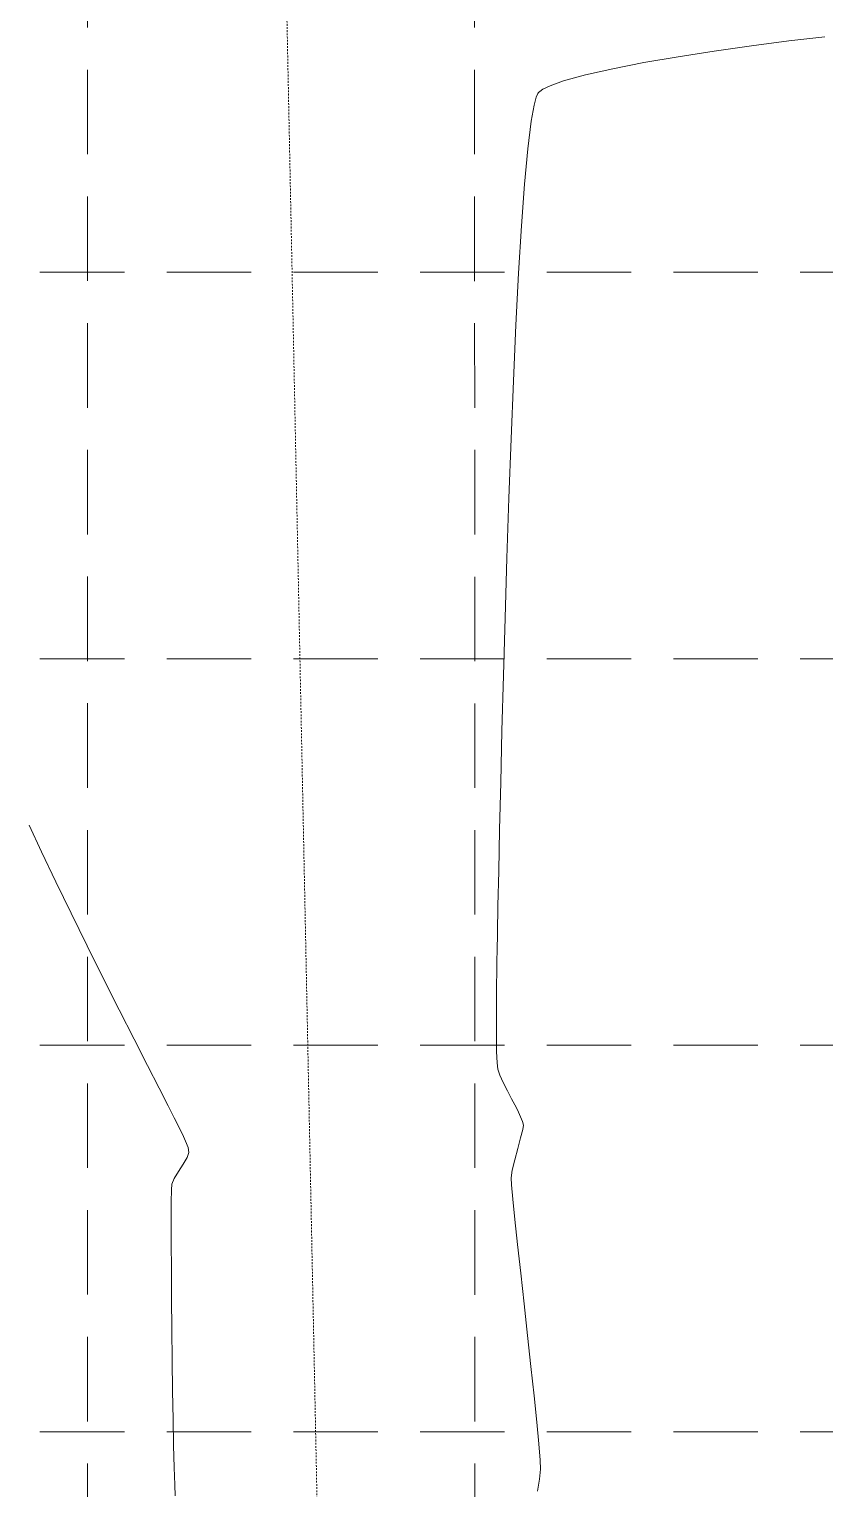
# Model space of a CAD drawing. Extents: x 2140663 to 2528301, y 336313 to 7007653.
# Drawn here: x 2527417.2 to 2527473.7, y 7006522.2 to 7006625.9 of the extents above; entities that cross this region are included whole.
import ezdxf

# ---------------------------------------------------------------- set-up
doc = ezdxf.new("R2010")
doc.units = 0
doc.header["$MEASUREMENT"] = 0
doc.linetypes.add('HIDDEN', pattern=[0.375, 0.25, -0.125])
doc.linetypes.add('xdrc002pt$0$HIDDEN2', pattern=[0.1875, 0.125, -0.0625])
for name, color, linetype in [('1 EXISTING CONTOURS', 43, 'Continuous'), ('GRID', 254, 'HIDDEN'), ('xdrc002pt$0$V-ESMT-ACCS-N', 2, 'xdrc002pt$0$HIDDEN2')]:
    doc.layers.add(name, color=color, linetype=linetype)

msp = doc.modelspace()

# ---------------------------------------------------------------- linework, layer by layer
at = {"layer": '1 EXISTING CONTOURS', "color": 43, "lineweight": 0}
for points, elevation in [([(2527471.128655842, 7006625.054128016), (2527468.488014226, 7006624.711495032)], 603), ([(2527473.695005527, 7006625.357314611), (2527471.128655842, 7006625.054128016)], 603), ([(2527465.845340767, 7006624.336397156), (2527463.272895555, 7006623.935815892)], 603), ([(2527460.842938678, 7006623.51673274), (2527458.627730225, 7006623.086129203)], 603), ([(2527456.699530285, 7006622.650986779), (2527455.130598947, 7006622.218286972)], 603), ([(2527453.675249535, 7006621.629903615), (2527453.442533619, 7006621.467867664)], 603), ([(2527454.18268605, 7006621.878577379), (2527453.675249535, 7006621.629903615)], 603), ([(2527452.367615714, 7006614.894346839), (2527452.150461634, 7006611.920602348)], 603), ([(2527451.57387191, 7006600.916603376), (2527451.40681248, 7006596.795587023)], 603), ([(2527451.110722689, 7006588.308258516), (2527450.981800114, 7006584.086689445)], 603), ([(2527450.594849424, 7006569.036383661), (2527450.530566114, 7006566.094657545)], 603), ([(2527450.479372335, 7006563.626014643), (2527450.441321976, 7006561.702826496)], 603), ([(2527450.441321976, 7006561.702826496), (2527450.416468932, 7006560.397464644)], 603), ([(2527450.404867094, 7006559.78230063), (2527450.391213567, 7006558.98145691)], 603), ([(2527450.391213567, 7006558.98145691), (2527450.378105388, 7006557.935665417)], 603), ([(2527450.378105388, 7006557.935665417), (2527450.368274774, 7006556.743248309)], 603), ([(2527450.368274774, 7006556.743248309), (2527450.364453941, 7006555.502527743)], 603), ([(2527450.385770486, 7006553.269464873), (2527450.416372298, 7006552.473766884)], 603), ([(2527450.416372298, 7006552.473766884), (2527450.463912757, 7006552.023054071)], 603), ([(2527450.608187877, 7006551.606672633), (2527450.85426464, 7006551.06486635)], 603), ([(2527450.85426464, 7006551.06486635), (2527451.149702243, 7006550.476857577)], 603), ([(2527451.149702243, 7006550.476857577), (2527451.442059882, 7006549.921868669)], 603), ([(2527451.442059882, 7006549.921868669), (2527451.678896754, 7006549.479121978)], 603), ([(2527451.678896754, 7006549.479121978), (2527451.807772054, 7006549.22783986)], 603), ([(2527427.483971528, 7006548.570826229), (2527427.663103895, 7006548.213671329)], 602), ([(2527452.084132227, 7006548.642240763), (2527452.222100239, 7006548.310126915)], 603), ([(2527427.833892063, 7006547.861133954), (2527428.062211633, 7006547.404128228)], 602), ([(2527452.23630082, 7006547.73623922), (2527452.08369893, 7006547.143836712)], 603), ([(2527452.290326734, 7006548.048972128), (2527452.23630082, 7006547.73623922)], 603), ([(2527428.29137485, 7006546.912714799), (2527428.464693957, 7006546.45695432)], 602), ([(2527428.464693957, 7006546.45695432), (2527428.525481198, 7006546.106907439)], 602), ([(2527428.125565509, 7006545.269031367), (2527427.788504635, 7006544.743419827)], 602), ([(2527451.495689201, 7006544.847892612), (2527451.410035207, 7006544.296092737)], 603), ([(2527451.410035207, 7006544.296092737), (2527451.435428657, 7006543.80820539)], 603), ([(2527427.287718843, 7006543.463736613), (2527427.273550079, 7006542.588964052)], 602), ([(2527427.311082898, 7006543.848778914), (2527427.287718843, 7006543.463736613)], 602), ([(2527451.435428657, 7006543.80820539), (2527451.528609438, 7006542.795305772)], 603), ([(2527427.267858507, 7006541.300913561), (2527427.269926028, 7006539.676037472)], 602), ([(2527451.869043866, 7006539.566599959), (2527452.091652951, 7006537.536858893)], 603), ([(2527427.279034546, 7006537.790788119), (2527427.29446596, 7006535.721617834)], 602), ([(2527452.33276024, 7006535.354235803), (2527452.580043453, 7006533.111763252)], 603), ([(2527427.315502171, 7006533.544978946), (2527427.341425084, 7006531.337323789)], 602), ([(2527452.580043453, 7006533.111763252), (2527452.821180307, 7006530.902473803)], 603), ([(2527427.341425084, 7006531.337323789), (2527427.371516597, 7006529.175104697)], 602), ([(2527427.371516597, 7006529.175104697), (2527427.405058613, 7006527.134774)], 602), ([(2527453.235725814, 7006526.95557446), (2527453.384489903, 7006525.404029692)], 603), ([(2527427.441333033, 7006525.292784031), (2527427.479621759, 7006523.72558712)], 602), ([(2527453.384489903, 7006525.404029692), (2527453.477818509, 7006524.257798277)], 603), ([(2527427.479621759, 7006523.72558712), (2527427.519206692, 7006522.509635602)], 602), ([(2527453.503389347, 7006523.609912776), (2527453.436851375, 7006522.910668694)], 603), ([(2527453.477818509, 7006524.257798277), (2527453.503389347, 7006523.609912776)], 603), ([(2527427.519206692, 7006522.509635602), (2527427.559369734, 7006521.721381808)], 602)]:
    msp.add_lwpolyline(points, dxfattribs=dict(at, elevation=elevation))
at = {"layer": '1 EXISTING CONTOURS', "color": 43, "lineweight": 0, "extrusion": (0.1405302451275244, -0.9900763860452374, 0), "elevation": -6581907.906559522}
msp.add_lwpolyline([(3487029.554679312, 603), (3487026.885518128, 603)], dxfattribs=at)
at = {"layer": '1 EXISTING CONTOURS', "color": 43, "lineweight": 0, "extrusion": (-0.220136891263808, 0.9754689893096072, 0), "elevation": 6278356.655193395}
msp.add_lwpolyline([(-4007873.737551562, 603.0000000000007), (-4007871.760861414, 603.0000000000007)], dxfattribs=at)
at = {"layer": '1 EXISTING CONTOURS', "color": 43, "lineweight": 0, "extrusion": (-0.1699561731820044, 0.9854516219466731, 0), "elevation": 6475130.936200764}
msp.add_lwpolyline([(-3681511.772742276, 603.0000000000007), (-3681509.306911561, 603.0000000000007)], dxfattribs=at)
at = {"layer": '1 EXISTING CONTOURS', "color": 43, "lineweight": 0, "extrusion": (0.3373660437681182, -0.9413735456832469, 0), "elevation": -5743171.262680226}
msp.add_lwpolyline([(4743075.815808516, 603.0000000000007), (4743074.80886191, 603.0000000000007)], dxfattribs=at)
at = {"layer": '1 EXISTING CONTOURS', "color": 43, "lineweight": 0, "extrusion": (0.9643592740472632, -0.2645962784300558, 0), "elevation": 583447.0711334557}
msp.add_lwpolyline([(7425654.721906556, 603), (7425654.128919852, 603)], dxfattribs=at)
at = {"layer": '1 EXISTING CONTOURS', "color": 43, "lineweight": 0, "extrusion": (0.9129228989170756, -0.4081320627356336, 0), "elevation": -552256.8107800419}
msp.add_lwpolyline([(7428039.771374905, 603), (7428039.509098912, 603)], dxfattribs=at)
at = {"layer": '1 EXISTING CONTOURS', "color": 43, "lineweight": 0, "extrusion": (0.8118708132827838, -0.5838371198712456, 0), "elevation": -2038760.03670214}
msp.add_lwpolyline([(7164092.494822265, 603), (7164092.401897572, 603)], dxfattribs=at)
at = {"layer": '1 EXISTING CONTOURS', "color": 43, "lineweight": 0, "extrusion": (0.6929537794977124, -0.7209820105105508, 0), "elevation": -3300239.61728144}
msp.add_lwpolyline([(6677513.292138411, 603.0000000000007), (6677513.177085347, 603.0000000000007)], dxfattribs=at)
at = {"layer": '1 EXISTING CONTOURS', "color": 43, "lineweight": 0, "extrusion": (0.9844821678811493, -0.1754846464054128, 0), "elevation": 1258678.128213187}
msp.add_lwpolyline([(7341422.144020626, 603.0000000000007), (7341420.990942802, 603.0000000000007)], dxfattribs=at)
at = {"layer": '1 EXISTING CONTOURS', "color": 43, "lineweight": 0, "extrusion": (0.9925156821101456, -0.1221172418843165, 0), "elevation": 1652907.546601321}
msp.add_lwpolyline([(7262825.169249651, 603.0000000000003), (7262823.188546126, 603.0000000000003)], dxfattribs=at)
at = {"layer": '1 EXISTING CONTOURS', "color": 43, "lineweight": 0, "extrusion": (0.9958311674323789, -0.09121560157267745, 0), "elevation": 1877803.249296558}
msp.add_lwpolyline([(7207951.094633353, 603), (7207948.578144862, 603)], dxfattribs=at)
at = {"layer": '1 EXISTING CONTOURS', "color": 43, "lineweight": 0, "extrusion": (0.9981591430307535, -0.06064919772026596, 0), "elevation": 2097854.080834236}
msp.add_lwpolyline([(7147001.69541936, 603), (7146998.320086086, 603)], dxfattribs=at)
at = {"layer": '1 EXISTING CONTOURS', "color": 43, "lineweight": 0, "extrusion": (0.9986475901578483, -0.05199029401650484, 0), "elevation": 2159758.156213246}
msp.add_lwpolyline([(7128535.714889601, 603.0000000000003), (7128532.017766071, 603.0000000000003)], dxfattribs=at)
at = {"layer": '1 EXISTING CONTOURS', "color": 43, "lineweight": 0, "extrusion": (0.9989633877001425, -0.0455208747132008, 0), "elevation": 2205884.983993039}
msp.add_lwpolyline([(7114393.541197986, 603.0000000000007), (7114389.594350936, 603.0000000000007)], dxfattribs=at)
at = {"layer": '1 EXISTING CONTOURS', "color": 43, "lineweight": 0, "extrusion": (0.9993335140188907, -0.03650380471479278, 0), "elevation": 2269999.454740503}
msp.add_lwpolyline([(7094188.589627888, 603.0000000000007), (7094184.359903371, 603.0000000000007)], dxfattribs=at)
at = {"layer": '1 EXISTING CONTOURS', "color": 43, "lineweight": 0, "extrusion": (0.9994474453543067, -0.03323859164811535, 0), "elevation": 2293165.428245034}
msp.add_lwpolyline([(7086729.963496673, 603.0000000000007), (7086725.700718215, 603.0000000000007)], dxfattribs=at)
at = {"layer": '1 EXISTING CONTOURS', "color": 43, "lineweight": 0, "extrusion": (0.9996013083262172, -0.02823516234263476, 0), "elevation": 2328611.268982779}
msp.add_lwpolyline([(7075153.608736603, 603), (7075149.496753624, 603)], dxfattribs=at)
at = {"layer": '1 EXISTING CONTOURS', "color": 43, "lineweight": 0, "extrusion": (0.9996546345772724, -0.0262794894961825, 0), "elevation": 2342448.626668409}
msp.add_lwpolyline([(7070580.264367697, 603), (7070576.336264554, 603)], dxfattribs=at)
at = {"layer": '1 EXISTING CONTOURS', "color": 43, "lineweight": 0, "extrusion": (0.9996975602397441, -0.02459243889294355, 0), "elevation": 2354377.567517868}
msp.add_lwpolyline([(7066613.160849658, 603), (7066609.488961211, 603)], dxfattribs=at)
at = {"layer": '1 EXISTING CONTOURS', "color": 43, "lineweight": 0, "extrusion": (0.9997325510244103, -0.0231263144972399, 0), "elevation": 2364738.511694946}
msp.add_lwpolyline([(7063149.097337164, 603.0000000000003), (7063145.754005206, 603.0000000000003)], dxfattribs=at)
at = {"layer": '1 EXISTING CONTOURS', "color": 43, "lineweight": 0, "extrusion": (0.9080739752169875, 0.4188098083063694, 0), "elevation": 5229501.735626525}
msp.add_lwpolyline([(5303976.185206089, 602), (5303974.081815098, 602)], dxfattribs=at)
at = {"layer": '1 EXISTING CONTOURS', "color": 43, "lineweight": 0, "extrusion": (0.90303251862383, 0.4295721945236939, 0), "elevation": 5292167.252116152}
msp.add_lwpolyline([(5241449.72685197, 602.0000000000007), (5241447.388438969, 602.0000000000007)], dxfattribs=at)
at = {"layer": '1 EXISTING CONTOURS', "color": 43, "lineweight": 0, "extrusion": (0.9997850448790253, -0.02073316271689894, 0), "elevation": 2381638.967204317}
msp.add_lwpolyline([(7057462.040504191, 603), (7057459.571330529, 603)], dxfattribs=at)
at = {"layer": '1 EXISTING CONTOURS', "color": 43, "lineweight": 0, "extrusion": (0.8994551776880563, 0.4370130242111184, 0), "elevation": 5335260.471795348}
msp.add_lwpolyline([(5197576.420625521, 602.0000000000003), (5197573.924968645, 602.0000000000003)], dxfattribs=at)
at = {"layer": '1 EXISTING CONTOURS', "color": 43, "lineweight": 0, "extrusion": (0.8967985366886767, 0.4424391309469001, 0), "elevation": 5366564.382973814}
msp.add_lwpolyline([(5165245.950660309, 602), (5165243.375678224, 602)], dxfattribs=at)
at = {"layer": '1 EXISTING CONTOURS', "color": 43, "lineweight": 0, "extrusion": (0.8947626824880991, 0.4465419823787022, 0), "elevation": 5390165.79965228}
msp.add_lwpolyline([(5140609.405396386, 602), (5140606.82908311, 602)], dxfattribs=at)
at = {"layer": '1 EXISTING CONTOURS', "color": 43, "lineweight": 0, "extrusion": (0.9998222023822003, -0.0188563947669408, 0), "elevation": 2394882.572992771}
msp.add_lwpolyline([(7052973.250523815, 603.0000000000007), (7052972.635250404, 603.0000000000007)], dxfattribs=at)
at = {"layer": '1 EXISTING CONTOURS', "color": 43, "lineweight": 0, "extrusion": (0.8931717782899649, 0.4497156595742936, 0), "elevation": 5408381.467532422}
msp.add_lwpolyline([(5121438.842806662, 602), (5121436.343200203, 602)], dxfattribs=at)
at = {"layer": '1 EXISTING CONTOURS', "color": 43, "lineweight": 0, "extrusion": (0.8919210681065067, 0.4521911191827503, 0), "elevation": 5422564.84011431}
msp.add_lwpolyline([(5106416.636992729, 602.0000000000007), (5106414.292158487, 602.0000000000007)], dxfattribs=at)
at = {"layer": '1 EXISTING CONTOURS', "color": 43, "lineweight": 0, "extrusion": (0.9999914592840352, 0.00413296007554792, 0), "elevation": 2556386.592377322}
msp.add_lwpolyline([(6996049.810078088, 603.0000000000003), (6996048.619366055, 603.0000000000003)], dxfattribs=at)
at = {"layer": '1 EXISTING CONTOURS', "color": 43, "lineweight": 0, "extrusion": (0.8909541879715958, 0.4540932007153096, 0), "elevation": 5433448.160709139}
msp.add_lwpolyline([(5094832.426419033, 602), (5094830.314440262, 602)], dxfattribs=at)
at = {"layer": '1 EXISTING CONTOURS', "color": 43, "lineweight": 0, "extrusion": (0.999876320967683, 0.0157271347718219, 0), "elevation": 2637330.800707369}
msp.add_lwpolyline([(6965938.195380462, 603), (6965937.152890522, 603)], dxfattribs=at)
at = {"layer": '1 EXISTING CONTOURS', "color": 43, "lineweight": 0, "extrusion": (0.8902613985930644, 0.4554499337744173, 0), "elevation": 5441203.208203444}
msp.add_lwpolyline([(5086547.207594714, 602.0000000000007), (5086545.40656667, 602.0000000000007)], dxfattribs=at)
at = {"layer": '1 EXISTING CONTOURS', "color": 43, "lineweight": 0, "extrusion": (0.9448856603365381, 0.327400502275706, 0), "elevation": 4682100.352130862}
msp.add_lwpolyline([(5792901.983623751, 603.0000000000007), (5792901.542955155, 603.0000000000007)], dxfattribs=at)
at = {"layer": '1 EXISTING CONTOURS', "color": 43, "lineweight": 0, "extrusion": (0.8899138216489619, 0.4561286989854285, 0), "elevation": 5445080.535898503}
msp.add_lwpolyline([(5082394.561976389, 602), (5082393.150002237, 602)], dxfattribs=at)
at = {"layer": '1 EXISTING CONTOURS', "color": 43, "lineweight": 0, "extrusion": (0.8902551804521962, 0.4554620880798176, 0), "elevation": 5441272.653124088}
msp.add_lwpolyline([(5086469.707761398, 602), (5086468.762947991, 602)], dxfattribs=at)
at = {"layer": '1 EXISTING CONTOURS', "color": 43, "lineweight": 0, "extrusion": (0.9039150086028013, 0.4277121195647815, 0), "elevation": 5281387.643639814}
msp.add_lwpolyline([(5252303.235758794, 603.0000000000007), (5252302.953207195, 603.0000000000007)], dxfattribs=at)
at = {"layer": '1 EXISTING CONTOURS', "color": 43, "lineweight": 0, "extrusion": (0.9046889743066157, 0.4260725991753561, 0), "elevation": 5271856.424850786}
msp.add_lwpolyline([(5261869.590784224, 603), (5261869.225800816, 603)], dxfattribs=at)
at = {"layer": '1 EXISTING CONTOURS', "color": 43, "lineweight": 0, "extrusion": (0.8999534028299304, 0.4359860923639987, 0), "elevation": 5329324.70245537}
msp.add_lwpolyline([(5203643.596416142, 602.0000000000007), (5203643.204687668, 602.0000000000007)], dxfattribs=at)
at = {"layer": '1 EXISTING CONTOURS', "color": 43, "lineweight": 0, "extrusion": (0.9062983412716232, 0.4226385176581812, 0), "elevation": 5251840.66924829}
msp.add_lwpolyline([(5281833.840701597, 602.0000000000003), (5281833.298481219, 602.0000000000003)], dxfattribs=at)
at = {"layer": '1 EXISTING CONTOURS', "color": 43, "lineweight": 0, "extrusion": (0.9675274830874473, 0.2527658392078911, 0), "elevation": 4216395.550632282}
msp.add_lwpolyline([(6140174.469650685, 603), (6140174.199730925, 603)], dxfattribs=at)
at = {"layer": '1 EXISTING CONTOURS', "color": 43, "lineweight": 0, "extrusion": (0.9671305986396622, -0.2542801706285582, 0), "elevation": 662750.2374486704}
msp.add_lwpolyline([(7418926.297283445, 603), (7418925.466002333, 603)], dxfattribs=at)
at = {"layer": '1 EXISTING CONTOURS', "color": 43, "lineweight": 0, "extrusion": (0.9651413965392427, -0.2617290291241695, 0), "elevation": 605531.8522780985}
msp.add_lwpolyline([(7423816.275344986, 603), (7423815.491890862, 603)], dxfattribs=at)
at = {"layer": '1 EXISTING CONTOURS', "color": 43, "lineweight": 0, "extrusion": (0.865703922833767, -0.5005564083999198, 0), "elevation": -1319166.692175336}
msp.add_lwpolyline([(7330714.62342409, 602), (7330714.069934838, 602)], dxfattribs=at)
at = {"layer": '1 EXISTING CONTOURS', "color": 43, "lineweight": 0, "extrusion": (0.9460478623696589, -0.3240269157119497, 0), "elevation": 120758.8290088}
msp.add_lwpolyline([(7447482.836828311, 602), (7447482.457652723, 602)], dxfattribs=at)
at = {"layer": '1 EXISTING CONTOURS', "color": 43, "lineweight": 0, "extrusion": (0.9738757245347854, -0.2270816442644514, 0), "elevation": 870365.9319187722}
msp.add_lwpolyline([(7397442.537248353, 603.0000000000007), (7397441.781666636, 603.0000000000007)], dxfattribs=at)
at = {"layer": '1 EXISTING CONTOURS', "color": 43, "lineweight": 0, "extrusion": (0.9152752574611238, -0.4028289997995101, 0), "elevation": -509147.3677893453}
msp.add_lwpolyline([(7431037.674163451, 602.0000000000007), (7431037.240893262, 602.0000000000007)], dxfattribs=at)
at = {"layer": '1 EXISTING CONTOURS', "color": 43, "lineweight": 0, "extrusion": (0.8544200671720615, -0.5195828603925364, 0), "elevation": -1480995.538427699}
msp.add_lwpolyline([(7299740.590103645, 602.0000000000007), (7299740.007159201, 602.0000000000007)], dxfattribs=at)
at = {"layer": '1 EXISTING CONTOURS', "color": 43, "lineweight": 0, "extrusion": (0.9999902374706533, -0.004418706076053981, 0), "elevation": 2496442.747157163}
msp.add_lwpolyline([(7017642.145636827, 602.0000000000007), (7017640.857573761, 602.0000000000007)], dxfattribs=at)
at = {"layer": '1 EXISTING CONTOURS', "color": 43, "lineweight": 0, "extrusion": (0.9947497310535173, 0.1023375423241891, 0), "elevation": 3231214.098195887}
msp.add_lwpolyline([(6711103.38346397, 603.0000000000007), (6711101.930958595, 603.0000000000007)], dxfattribs=at)
at = {"layer": '1 EXISTING CONTOURS', "color": 43, "lineweight": 0, "extrusion": (0.9942698633303525, 0.1068991995902789, 0), "elevation": 3261962.695975445}
msp.add_lwpolyline([(6696210.349605267, 603), (6696208.555498306, 603)], dxfattribs=at)
at = {"layer": '1 EXISTING CONTOURS', "color": 43, "lineweight": 0, "extrusion": (0.9999883286746097, 0.004831409169260825, 0), "elevation": 2561249.231535558}
msp.add_lwpolyline([(6994246.865146494, 602), (6994244.979875138, 602)], dxfattribs=at)
at = {"layer": '1 EXISTING CONTOURS', "color": 43, "lineweight": 0, "extrusion": (0.9939538277812232, 0.1097988535416213, 0), "elevation": 3281480.469875552}
msp.add_lwpolyline([(6686663.462208856, 603.0000000000003), (6686661.266308974, 603.0000000000003)], dxfattribs=at)
at = {"layer": '1 EXISTING CONTOURS', "color": 43, "lineweight": 0, "extrusion": (0.9999533016123047, 0.009664087885129253, 0), "elevation": 2595021.044670305}
msp.add_lwpolyline([(6981783.248199311, 602.0000000000007), (6981781.071458775, 602.0000000000007)], dxfattribs=at)
at = {"layer": '1 EXISTING CONTOURS', "color": 43, "lineweight": 0, "extrusion": (0.9943353288495442, 0.1062885403120629, 0), "elevation": 3257849.574375332}
msp.add_lwpolyline([(6698201.937934924, 603.0000000000007), (6698199.842993987, 603.0000000000007)], dxfattribs=at)
at = {"layer": '1 EXISTING CONTOURS', "color": 43, "lineweight": 0, "extrusion": (0.9947425977306075, 0.1024068565095267, 0), "elevation": 3231681.79791817}
msp.add_lwpolyline([(6710864.157688376, 603), (6710862.28401215, 603)], dxfattribs=at)
at = {"layer": '1 EXISTING CONTOURS', "color": 43, "lineweight": 0, "extrusion": (0.9998061480595919, 0.01968924331307469, 0), "elevation": 2664890.675888127}
msp.add_lwpolyline([(6955405.772759072, 602), (6955403.930411959, 602)], dxfattribs=at)
at = {"layer": '1 EXISTING CONTOURS', "color": 43, "lineweight": 0, "extrusion": (0.9867809189088559, -0.16205992125567, 0), "elevation": 1358566.273736529}
msp.add_lwpolyline([(7323502.021099113, 603), (7323501.143820415, 603)], dxfattribs=at)
at = {"layer": 'GRID', "color": 253, "linetype": 'HIDDEN', "lineweight": 0, "ltscale": 24}
for p, q in [((2527421.368363672, 7006032.007577593), (2527421.22060479, 7007623.464267181)), ((2527448.923389785, 7006032.003245368), (2527448.642908241, 7007623.487741725)), ((2527228.947377252, 7006608.636523809), (2528272.331315909, 7006608.636523809)), ((2527228.947377252, 7006581.179051737), (2528272.331315909, 7006581.179051737)), ((2527228.947377252, 7006553.721579668), (2528272.331315909, 7006553.721579668)), ((2527228.947377252, 7006526.2641076), (2528272.331315909, 7006526.2641076))]:
    msp.add_line(p, q, dxfattribs=at)
at = {"layer": 'xdrc002pt$0$V-ESMT-ACCS-N', "color": 7, "lineweight": 0}
msp.add_line((2527440.810676755, 7006364.514963956), (2527428.369625911, 7006977.288132709), dxfattribs=at)

doc.saveas('drawing.dxf')
